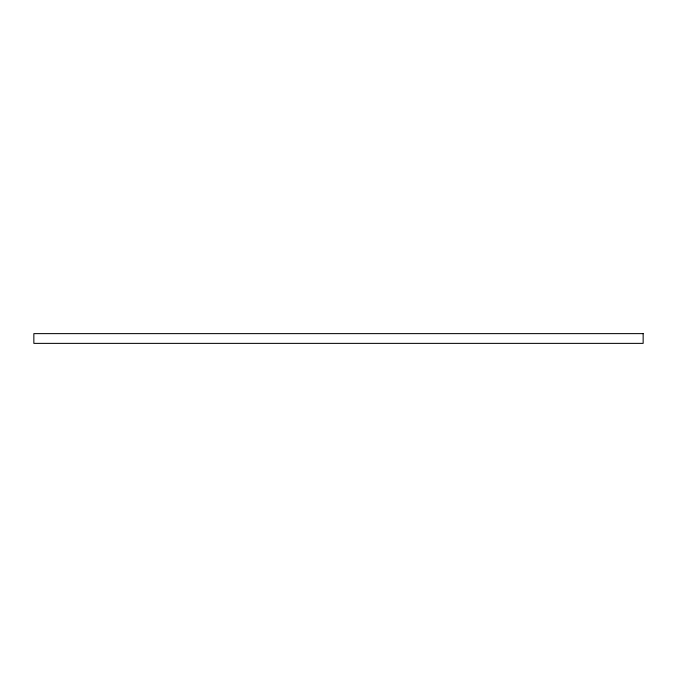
<?xml version="1.0" encoding="UTF-8"?>
<svg xmlns="http://www.w3.org/2000/svg" width="677" height="677" viewBox="0 0 677 677"><rect width="100%" height="100%" fill="white"/><g stroke="black" fill="none" stroke-linecap="round" stroke-linejoin="round"><path stroke-width="1.02" d="M643.15 333.626L33.85 333.626L33.85 343.374L643.15 343.374L643.15 333.626"/></g></svg>
